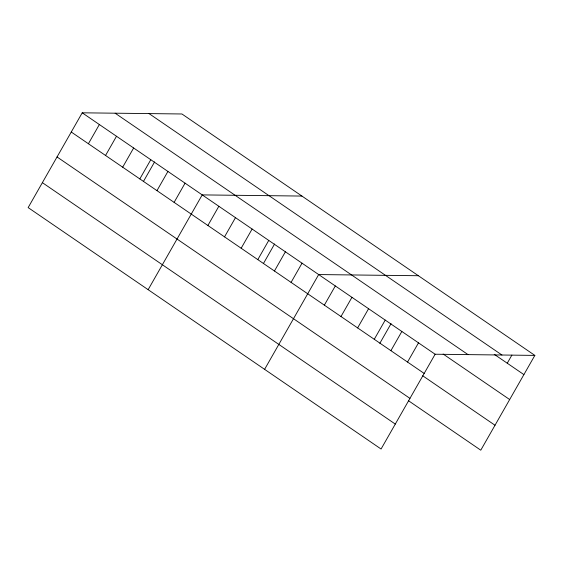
<?xml version="1.0" encoding="UTF-8"?>
<svg xmlns="http://www.w3.org/2000/svg" width="563" height="563" viewBox="0 0 563 563"><rect width="100%" height="100%" fill="white"/><g stroke="black" fill="none" stroke-linecap="round" stroke-linejoin="round"><path stroke-width="0.84" d="M534.85 355.401L181.933 113.979L82.219 112.811L28.15 207.599L381.067 449.021L435.129 354.233L534.85 355.401L480.781 450.189L408.449 400.701M88.405 143.741L99.355 124.536M105.548 155.465L116.499 136.267M122.685 167.197L133.642 147.992M139.828 178.921L150.785 159.716M143.389 181.56L154.6 161.905M156.971 190.646L167.922 171.441M174.115 202.37L185.065 183.165M148.139 289.685L202.208 194.897L301.923 196.065M207.895 225.481L218.845 206.276M224.531 236.861L235.482 217.656M241.168 248.241L252.118 229.035M257.805 259.62L268.755 240.422M263.378 263.639L274.589 243.99M274.441 271.007L285.392 251.802M291.078 282.387L302.035 263.181M264.603 369.349L318.672 274.561L418.386 275.729M324.351 305.146L335.309 285.948M340.988 316.526L351.945 297.327M357.632 327.912L368.582 308.707M374.268 339.292L385.219 320.087M379.842 343.31L391.053 323.655M390.905 350.672L401.855 331.466M407.542 362.051L418.492 342.853M507.256 363.219L511.894 355.098M149.026 113.592L501.943 355.014M494.237 354.317L523.9 374.606M115.126 113.198L468.036 354.62M443.116 354.021L509.67 399.547M82.219 112.811L435.129 354.233M71.262 132.016L424.178 373.438M422.672 375.76L495.011 425.248M57.039 156.957L409.948 398.379M42.38 182.658L395.289 424.08"/></g></svg>
